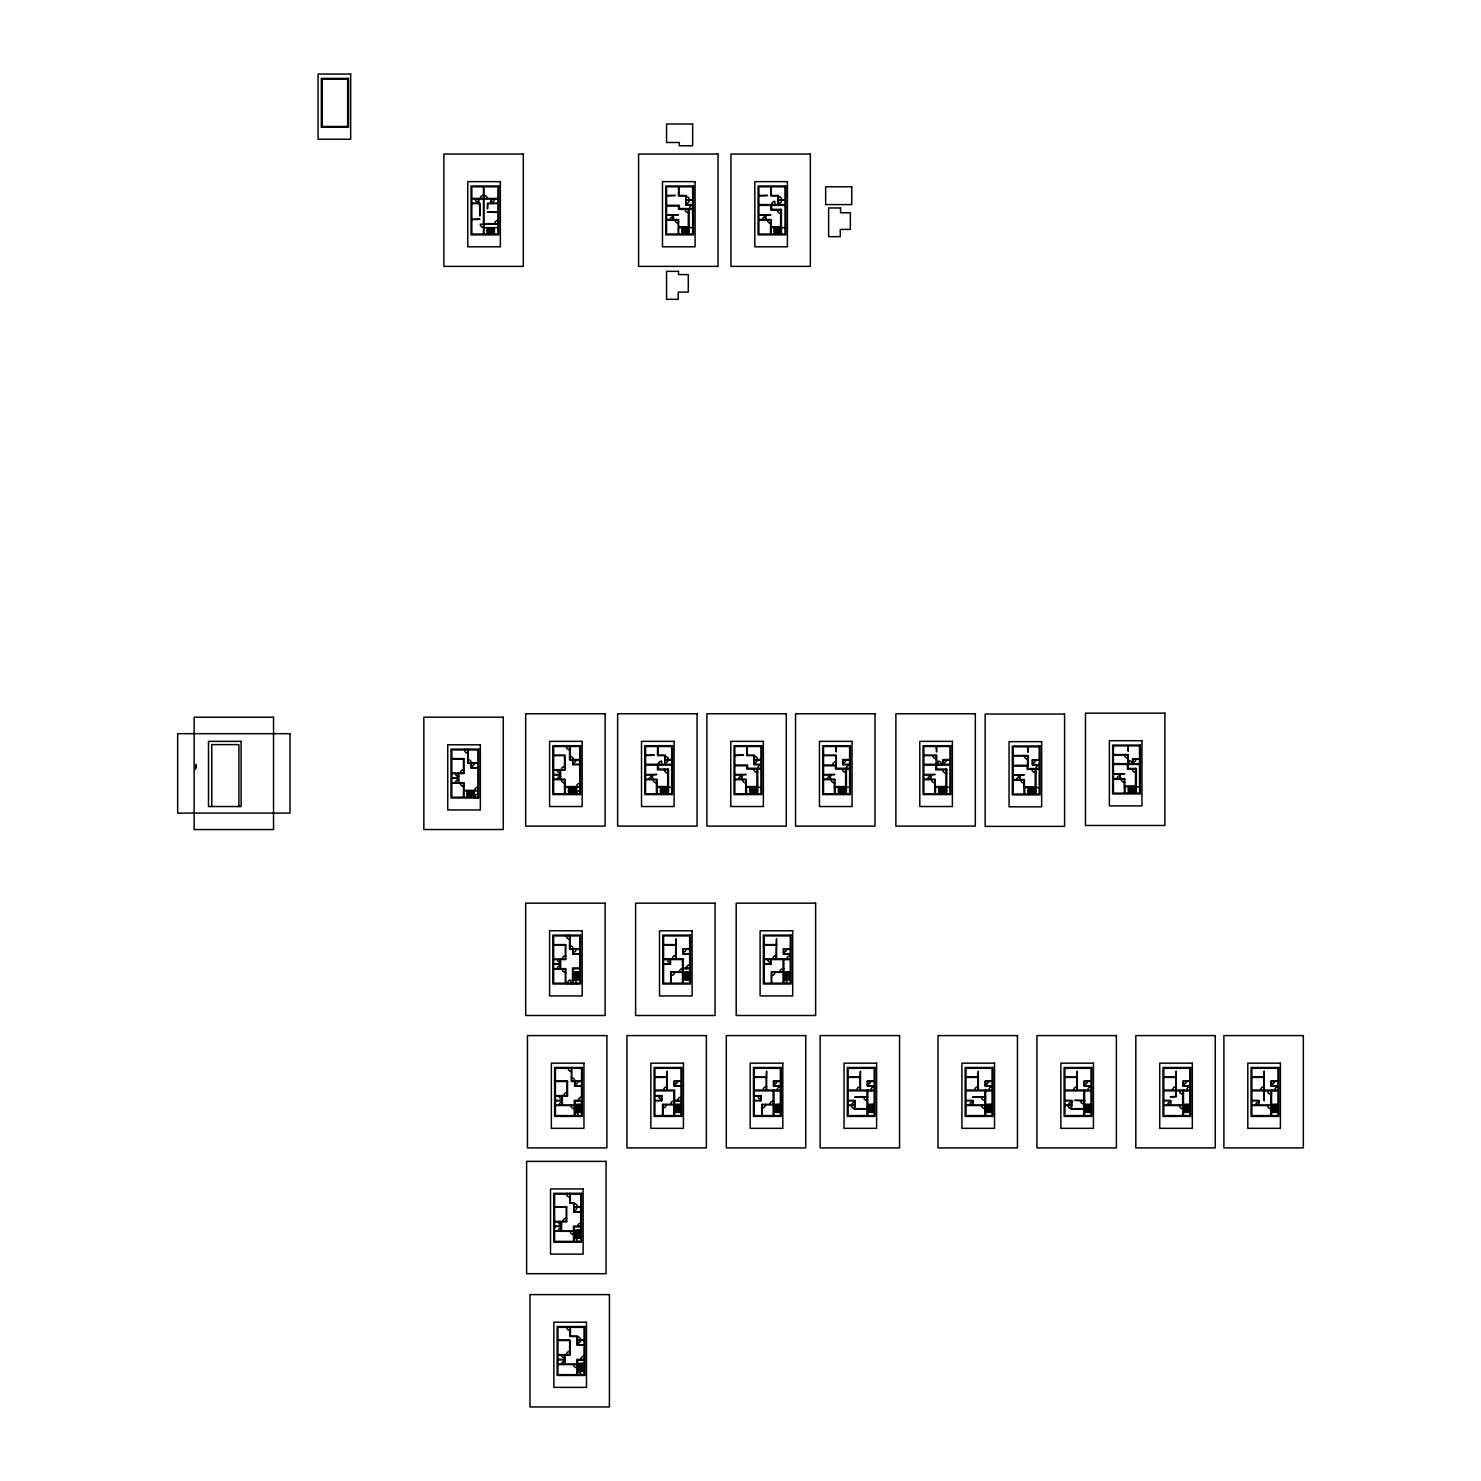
<?xml version="1.0" encoding="UTF-8"?>
<svg xmlns="http://www.w3.org/2000/svg" width="1481" height="1481" viewBox="0 0 1481 1481"><rect width="100%" height="100%" fill="white"/><g stroke="black" fill="none" stroke-linecap="round" stroke-linejoin="round"><path stroke-width="1.5" d="M578.405 975.535L578.145 976.59L577.886 975.535M580.182 1107.936L579.923 1108.991L579.645 1107.936M579.349 1233.71L579.09 1234.784L578.812 1233.71M582.699 1366.963L582.44 1368.037L582.163 1366.963M688.332 975.535L688.073 976.59L687.795 975.535M679.668 1107.936L679.409 1108.991L679.131 1107.936M788.929 975.535L788.651 976.59L788.392 975.535M779.025 1107.936L778.765 1108.991L778.488 1107.936M872.864 1107.936L872.587 1108.991L872.328 1107.936M990.733 1107.936L990.474 1108.991L990.197 1107.936M1089.664 1107.936L1089.405 1108.991L1089.146 1107.936M1188.54 1107.936L1188.28 1108.991L1188.021 1107.936M1276.622 1107.936L1276.363 1108.991L1276.104 1107.936M471.106 795.334L470.032 795.593L471.106 795.871M572.98 791.909L571.907 792.168L572.98 792.446M666.561 195.473L675.299 195.473L666.561 195.881M758.883 195.473L767.621 195.473L758.883 195.881M471.828 198.454L483.472 198.454M483.88 198.454L497.931 198.454M471.828 198.88L483.472 198.88M483.88 198.88L497.931 198.88M692.645 199.824L686.129 199.824L686.129 195.473L678.909 195.473L678.909 186.791M784.986 199.824L778.469 199.824L778.469 195.473L771.249 195.473L771.249 186.791M685.722 200.231L692.645 200.231M778.062 200.231L784.986 200.231M471.828 203.212L478.344 203.212L478.344 198.88M478.77 203.212L479.9 203.212L479.9 216.022L479.492 203.619L471.828 203.619M491.007 203.212L487.453 203.212L487.453 208.914L487.86 203.619L497.931 203.619M497.931 203.212L491.414 203.212L491.414 198.88M686.129 204.582L692.645 204.582M758.883 204.582L784.986 204.582M666.561 205.285L679.316 205.285L679.316 208.543L692.645 208.543M692.645 204.989L685.722 204.989L685.722 195.881L678.502 195.881L678.502 186.791M758.883 205.378L784.986 205.378M666.561 206.081L678.502 206.081L678.502 209.358L692.645 209.358M770.842 209.358L781.413 209.358L781.413 234.054M780.617 210.154L770.842 210.154L770.842 205.378M497.931 212.116L487.453 212.116L497.931 212.524M666.561 214.764L678.502 214.764L673.485 215.171M758.883 214.764L770.842 214.764L765.807 215.171M666.561 215.171L673.077 215.171M758.883 215.171L765.399 215.171M471.828 219.244L479.9 219.244L471.828 219.651M666.561 219.521L678.65 219.521L678.65 234.054M758.883 219.521L770.972 219.521L770.972 234.054M666.561 219.929L678.242 219.929L678.242 234.054M758.883 219.929L770.564 219.929L770.564 234.054M483.88 223.668L497.931 223.668M483.88 224.075L497.931 224.075M483.472 224.26L480.27 224.26A3.203 3.203 0 0 0 483.472 227.463M678.65 226.852L688.295 226.852M770.972 226.852L780.617 226.852M483.88 227.648L497.931 227.648M678.65 227.648L692.645 227.648M770.972 227.648L784.986 227.648M487.082 230.851L494.376 230.851M681.815 230.851L689.091 230.851M774.137 230.851L781.413 230.851M1113.434 754.551L1128.263 754.551L1128.263 763.659M1113.434 754.977L1128.263 754.977M553.653 755.18L564.927 755.18L564.927 770.139L553.653 770.139M645.586 755.18L654.343 755.18L645.586 755.606M734.835 755.18L743.573 755.18L734.835 755.606M823.529 755.18L836.284 755.18L836.284 768.269L849.613 768.269M923.848 755.18L936.603 755.18L936.603 764.289M553.653 755.606L564.52 755.606L564.52 769.731M823.529 755.606L836.284 755.606M923.848 755.606L936.603 755.606M1013.115 755.477L1027.944 755.477L1027.944 768.546L1039.218 768.546M1013.115 755.884L1027.944 755.884M569.556 756.328L569.963 756.328A3.203 3.203 0 0 1 573.184 759.531M664.765 756.328L665.173 756.328A3.203 3.203 0 0 1 668.375 759.531M754.014 756.328L754.421 756.328A3.203 3.203 0 0 1 757.624 759.531M1128.263 758.179L1127.856 758.179A3.203 3.203 0 0 1 1124.653 754.977M451.816 758.605L463.886 758.605L463.886 773.563L451.816 773.563M936.603 758.809L936.196 758.809A3.203 3.203 0 0 1 932.974 755.606M451.816 759.031L463.886 759.031M1027.944 759.087L1027.536 759.087A3.203 3.203 0 0 1 1024.334 755.884M1139.537 758.901L1132.613 758.901L1132.613 763.659M1132.613 759.309L1139.537 759.309M569.556 759.531L579.756 759.531M664.765 759.531L671.689 759.531M754.014 759.531L760.938 759.531M849.613 759.531L842.689 759.531L842.689 764.696L849.613 764.696M949.95 759.531L943.008 759.531L943.008 764.289M467.718 759.753L468.126 759.753A3.203 3.203 0 0 1 471.328 762.956M579.756 759.938L569.556 759.938L569.556 745.702M664.765 759.938L671.689 759.938M754.014 759.938L760.938 759.938M842.689 759.938L849.613 759.938M943.008 759.938L949.95 759.938M1039.218 759.827L1032.294 759.827L1032.294 764.992L1039.218 764.992M1032.294 760.234L1039.218 760.234M836.284 761.789L835.858 761.789A3.203 3.203 0 0 0 832.655 764.992M1132.613 762.16L1133.021 762.16A2.851 2.851 0 0 0 1135.871 759.309M572.814 762.789L573.221 762.789A2.851 2.851 0 0 0 576.072 759.938M664.765 762.789L665.173 762.789A2.851 2.851 0 0 0 668.024 759.938M754.014 762.789L754.421 762.789A2.851 2.851 0 0 0 757.272 759.938M842.689 762.789L843.096 762.789A2.851 2.851 0 0 0 845.947 759.938M943.008 762.789L943.434 762.789A2.851 2.851 0 0 0 946.285 759.938M467.718 762.956L477.9 762.956M1032.294 763.085L1032.701 763.085A2.851 2.851 0 0 0 1035.552 760.234M477.9 763.363L467.718 763.363L467.718 749.127M1113.434 763.659L1139.537 763.659M573.221 764.289L579.756 764.289M645.586 764.289L671.689 764.289M754.421 764.289L760.938 764.289M843.096 764.289L849.613 764.289M923.848 764.289L949.95 764.289M1032.701 764.585L1039.218 764.585M1113.434 764.455L1139.537 764.455M579.756 764.696L572.814 764.696L572.814 759.938M760.938 764.696L754.014 764.696L754.014 755.606L746.794 755.606L746.794 746.498M645.586 765.085L671.689 765.085M734.835 764.992L747.59 764.992L747.59 768.269L760.938 768.269M823.529 764.992L836.284 764.992M923.848 765.085L949.95 765.085M1013.115 765.288L1027.944 765.288M734.835 765.788L746.794 765.788L746.794 769.065L760.938 769.065M823.529 765.788L835.469 765.788L835.469 769.065L849.613 769.065M470.977 766.214L471.384 766.214A2.851 2.851 0 0 0 474.235 763.363M1013.115 766.084L1027.148 766.084L1027.148 769.361L1039.218 769.361M564.927 766.529L564.52 766.529A3.203 3.203 0 0 0 561.299 769.731M471.384 767.713L477.9 767.713M477.9 768.121L470.977 768.121L470.977 763.363M1127.467 768.435L1136.334 768.435L1136.334 793.15M657.545 769.065L668.486 769.065L668.486 793.779M935.788 769.065L946.729 769.065L946.729 793.779M1136.334 769.231L1127.467 769.231L1127.467 764.455M553.653 769.731L564.927 769.731M667.69 769.861L657.545 769.861L657.545 765.085M946.729 769.861L935.788 769.861L935.788 765.085M463.886 769.953L463.479 769.953A3.203 3.203 0 0 0 460.276 773.156M757.735 772.267L756.921 772.267A3.203 3.203 0 0 1 753.718 769.065M846.41 772.267L845.614 772.267A3.203 3.203 0 0 1 842.411 769.065M1036.015 772.564L1035.2 772.564A3.203 3.203 0 0 1 1031.998 769.361M1136.334 772.453L1135.52 772.453A3.203 3.203 0 0 1 1132.317 769.231M560.577 772.989L560.17 772.989A2.851 2.851 0 0 1 557.319 770.139M451.816 773.156L463.886 773.156M946.729 773.082L945.933 773.082A3.203 3.203 0 0 1 942.731 769.861M1113.434 773.86L1124.708 773.86L1120.377 774.267M553.653 774.489L560.17 774.489M645.586 774.489L656.861 774.489L652.529 774.896M734.835 774.489L746.109 774.489L741.759 774.896M823.529 774.489L834.803 774.489L830.452 774.896M923.848 774.489L935.122 774.489L930.771 774.896M1113.434 774.267L1119.951 774.267M1013.115 774.767L1024.389 774.767L1020.039 775.174M553.653 774.896L560.17 774.896M645.586 774.896L652.121 774.896M734.835 774.896L741.352 774.896M823.529 774.896L830.045 774.896M923.848 774.896L930.364 774.896M1013.115 775.174L1019.631 775.174M1120.377 775.748L1119.951 775.748A2.851 2.851 0 0 0 1117.1 778.599M560.577 776.377L560.17 776.377A2.851 2.851 0 0 0 557.319 779.247M652.529 776.377L652.121 776.377A2.851 2.851 0 0 0 649.27 779.247M741.759 776.377L741.352 776.377A2.851 2.851 0 0 0 738.501 779.247M830.452 776.377L830.045 776.377A2.851 2.851 0 0 0 827.194 779.247M930.771 776.377L930.364 776.377A2.851 2.851 0 0 0 927.513 779.247M458.74 776.414L458.332 776.414A2.851 2.851 0 0 1 455.482 773.563M1020.039 776.673L1019.631 776.673A2.851 2.851 0 0 0 1016.781 779.524M451.816 777.914L458.332 777.914M451.816 778.321L458.332 778.321M1113.434 778.599L1124.708 778.599L1124.708 785.93M1113.434 779.025L1124.708 779.025M553.653 779.247L564.927 779.247L564.927 786.559M645.586 779.247L656.861 779.247L656.861 786.559M734.835 779.247L746.109 779.247L746.109 786.559M823.529 779.247L834.803 779.247L834.803 786.559M923.848 779.247L935.122 779.247L935.122 786.559M553.653 779.654L564.927 779.654M645.586 779.654L656.861 779.654M734.835 779.654L746.109 779.654M823.529 779.654L834.803 779.654M923.848 779.654L935.122 779.654M1013.115 779.524L1024.389 779.524L1024.389 786.855M458.74 779.821L458.332 779.821A2.851 2.851 0 0 0 455.482 782.671M1013.115 779.932L1024.389 779.932M1124.708 782.227L1124.301 782.227A3.203 3.203 0 0 1 1121.098 779.025M451.816 782.671L463.886 782.671L463.886 797.204M564.927 782.857L564.52 782.857A3.203 3.203 0 0 1 561.299 779.654M656.861 782.857L656.453 782.857A3.203 3.203 0 0 1 653.251 779.654M746.109 782.857L745.702 782.857A3.203 3.203 0 0 1 742.499 779.654M834.803 782.857L834.377 782.857A3.203 3.203 0 0 1 831.174 779.654M935.122 782.857L934.715 782.857A3.203 3.203 0 0 1 931.493 779.654M451.816 783.079L463.886 783.079M1024.389 783.153L1023.982 783.153A3.203 3.203 0 0 1 1020.779 779.932M1124.301 785.93L1136.334 785.93M463.886 786.281L463.479 786.281A3.203 3.203 0 0 1 460.276 783.079M564.52 786.559L579.756 786.559M656.453 786.559L668.486 786.559M745.702 786.559L757.735 786.559M834.377 786.559L846.41 786.559M934.715 786.559L946.729 786.559M1023.982 786.855L1036.015 786.855M1139.537 786.726L1125.097 786.726L1125.097 793.15M579.756 787.355L565.316 787.355L565.316 793.779M671.689 787.355L657.249 787.355L657.249 793.779M760.938 787.355L746.498 787.355L746.498 793.779M849.613 787.355L835.191 787.355L835.191 793.779M949.95 787.355L935.511 787.355L935.511 793.779M1039.218 787.651L1024.778 787.651L1024.778 794.057M1128.318 789.947L1136.334 789.947M463.886 790.373L477.9 790.373M568.519 790.576L576.535 790.576M660.47 790.576L668.486 790.576M749.701 790.576L757.735 790.576M838.394 790.576L846.41 790.576M938.713 790.576L946.729 790.576M463.886 790.78L477.9 790.78M1027.981 790.854L1036.015 790.854M572.98 792.168L576.535 792.168M579.756 793.779L553.653 793.779L553.653 746.498L579.756 746.498L579.756 794.575M467.052 794.001L474.346 794.001M471.106 795.593L474.346 795.593M477.9 797.204L451.816 797.204L451.816 749.923L477.9 749.923L477.9 798M553.653 944.6L565.742 944.6L565.742 959.558L553.653 959.558M663.581 944.6L675.928 944.6M764.159 944.6L776.525 944.6M553.653 945.008L565.742 945.008M663.581 945.008L675.521 945.008M764.159 945.008L776.118 945.008M569.556 945.748L569.963 945.748A3.203 3.203 0 0 1 573.184 948.951M569.556 948.951L579.756 948.951M689.665 948.951L682.741 948.951L682.741 954.116L689.665 954.116M790.262 948.951L783.338 948.951L783.338 954.116L790.262 954.116M579.756 949.358L569.556 949.358L569.556 935.103M682.741 949.358L689.665 949.358M783.338 949.358L790.262 949.358M572.814 952.209L573.221 952.209A2.851 2.851 0 0 0 576.072 949.358M682.741 952.209L683.148 952.209A2.851 2.851 0 0 0 685.999 949.358M783.338 952.209L783.745 952.209A2.851 2.851 0 0 0 786.596 949.358M573.221 953.708L579.756 953.708M683.148 953.708L689.665 953.708M783.745 953.708L790.262 953.708M579.756 954.116L572.814 954.116L572.814 949.358M675.928 955.541L675.521 955.541A3.203 3.203 0 0 0 672.318 958.744M776.525 955.541L776.118 955.541A3.203 3.203 0 0 0 772.897 958.744M565.742 955.93L565.335 955.93A3.203 3.203 0 0 0 562.114 959.133M663.581 958.744L683.259 958.744L683.259 967.945M764.159 958.744L790.262 958.744M553.653 959.133L565.742 959.133M663.581 959.558L682.463 959.558L682.463 983.18M764.159 959.558L783.042 959.558L783.042 983.18M783.838 959.558L790.262 959.558M560.577 962.409L560.17 962.409A2.851 2.851 0 0 1 557.319 959.558M670.504 962.409L670.097 962.409A2.851 2.851 0 0 1 667.246 959.558M771.083 962.409L770.675 962.409A2.851 2.851 0 0 1 767.824 959.558M553.653 963.89L560.17 963.89M663.581 963.89L670.504 963.89M764.159 963.89L771.083 963.89M553.653 964.298L560.17 964.298M663.581 964.298L670.504 964.298L670.504 959.558M764.159 964.298L771.083 964.298L771.083 959.558M560.577 965.797L560.17 965.797A2.851 2.851 0 0 0 557.319 968.648M579.756 967.945L572.536 967.945L572.536 983.18M682.463 967.945L689.665 967.945M553.653 968.648L565.742 968.648L565.742 983.18M579.756 968.759L573.332 968.759L573.332 983.995M689.665 968.759L682.463 968.759A3.203 3.203 0 0 0 679.242 971.962M783.838 968.759L783.042 968.759A3.203 3.203 0 0 0 779.839 971.962M553.653 969.055L565.742 969.055M573.332 971.962L579.756 971.962M689.665 971.962L670.708 971.962L670.708 983.18M790.262 971.962L771.286 971.962L771.286 983.18M565.742 972.277L565.335 972.277A3.203 3.203 0 0 1 562.114 969.055M671.115 972.369L682.463 972.369M771.694 972.369L783.042 972.369M573.332 972.85L579.756 972.85M683.259 972.85L689.665 972.85M783.838 972.85L790.262 972.85M573.332 973.739L579.756 973.739M683.259 973.739L689.665 973.739M783.838 973.739L790.262 973.739M573.332 974.628L579.756 974.628M683.259 974.628L689.665 974.628M783.838 974.628L790.262 974.628M573.332 975.535L579.756 975.535M683.259 975.535L689.665 975.535M783.838 975.535L790.262 975.535M573.332 976.423L579.756 976.423M683.259 976.423L689.665 976.423M783.838 976.423L790.262 976.423M573.332 977.312L579.756 977.312M683.259 977.312L689.665 977.312M783.838 977.312L790.262 977.312M573.332 978.201L579.756 978.201M683.259 978.201L689.665 978.201M783.838 978.201L790.262 978.201M573.332 979.089L579.756 979.089M683.259 979.089L689.665 979.089M783.838 979.089L790.262 979.089M579.756 979.978L573.332 979.978A3.203 3.203 0 0 1 576.535 983.18L576.535 983.995M683.259 979.978L689.665 979.978M790.262 979.978L783.838 979.978A3.203 3.203 0 0 1 787.059 983.18M654.917 1077.002L667.265 1077.002M754.273 1077.002L766.621 1077.002M848.095 1077.002L860.461 1077.002M965.982 1077.002L978.33 1077.002M1064.913 1077.002L1077.279 1077.002M1163.788 1077.002L1176.136 1077.002M1251.871 1077.002L1264.219 1077.002M654.917 1077.409L667.265 1077.409M754.273 1077.409L766.621 1077.409M848.095 1077.409L860.461 1077.409M965.982 1077.409L978.33 1077.409M1064.913 1077.409L1077.279 1077.409M1163.788 1077.409L1176.136 1077.409M1251.871 1077.409L1264.219 1077.409M571.333 1077.853L571.74 1077.853A3.203 3.203 0 0 1 574.943 1081.056M555.431 1081.056L567.519 1081.056L567.519 1096.014L555.431 1096.014M571.333 1081.056L581.515 1081.056M681.001 1081.056L674.077 1081.056L674.077 1086.221L681.001 1086.221M780.357 1081.056L773.434 1081.056L773.434 1086.221L780.357 1086.221M874.197 1081.056L867.274 1081.056L867.274 1086.221L874.197 1086.221M992.066 1081.056L985.143 1081.056L985.143 1086.221L992.066 1086.221M1091.016 1081.056L1084.073 1081.056L1084.073 1086.221L1091.016 1086.221M1189.872 1081.056L1182.949 1081.056L1182.949 1086.221L1189.872 1086.221M1277.973 1081.056L1271.031 1081.056L1271.031 1086.221L1277.973 1086.221M555.431 1081.482L567.519 1081.482M581.515 1081.482L571.333 1081.482L571.333 1067.505M674.077 1081.482L681.001 1081.482M773.434 1081.482L780.357 1081.482M867.274 1081.482L874.197 1081.482M985.143 1081.482L992.066 1081.482M1084.073 1081.482L1091.016 1081.482M1182.949 1081.482L1189.872 1081.482M1271.031 1081.482L1277.973 1081.482M574.591 1084.333L574.998 1084.333A2.851 2.851 0 0 0 577.849 1081.482M674.077 1084.333L674.484 1084.333A2.851 2.851 0 0 0 677.335 1081.482M773.434 1084.333L773.841 1084.333A2.851 2.851 0 0 0 776.692 1081.482M867.274 1084.333L867.681 1084.333A2.851 2.851 0 0 0 870.532 1081.482M985.143 1084.333L985.55 1084.333A2.851 2.851 0 0 0 988.401 1081.482M1084.073 1084.333L1084.499 1084.333A2.851 2.851 0 0 0 1087.35 1081.482M1182.949 1084.333L1183.356 1084.333A2.851 2.851 0 0 0 1186.207 1081.482M1271.031 1084.333L1271.438 1084.333A2.851 2.851 0 0 0 1274.289 1081.482M574.998 1085.814L581.515 1085.814M674.484 1085.814L681.001 1085.814M773.841 1085.814L780.357 1085.814M867.681 1085.814L874.197 1085.814M985.55 1085.814L992.066 1085.814M1084.499 1085.814L1091.016 1085.814M1183.356 1085.814L1189.872 1085.814M1271.438 1085.814L1277.973 1085.814M581.515 1086.221L574.591 1086.221L574.591 1081.482M667.265 1086.85L666.857 1086.85A3.203 3.203 0 0 0 663.655 1090.053M766.621 1086.85L766.214 1086.85A3.203 3.203 0 0 0 763.011 1090.053M860.461 1086.85L860.054 1086.85A3.203 3.203 0 0 0 856.833 1090.053M978.33 1086.85L977.923 1086.85A3.203 3.203 0 0 0 974.72 1090.053M1077.279 1086.85L1076.854 1086.85A3.203 3.203 0 0 0 1073.651 1090.053M1176.136 1086.85L1175.729 1086.85A3.203 3.203 0 0 0 1172.526 1090.053M1264.219 1086.85L1263.811 1086.85A3.203 3.203 0 0 0 1260.609 1090.053M654.917 1090.053L674.596 1090.053L674.596 1100.364M754.273 1090.053L780.357 1090.053M848.095 1090.053L874.197 1090.053M965.982 1090.053L992.066 1090.053M1064.913 1090.053L1091.016 1090.053M1163.788 1090.053L1189.872 1090.053M1251.871 1090.053L1277.973 1090.053M654.917 1090.849L674.596 1090.849M754.273 1090.849L780.357 1090.849M848.095 1090.849L874.197 1090.849M965.982 1090.849L992.066 1090.849M1064.913 1090.849L1091.016 1090.849M1163.788 1090.849L1189.872 1090.849M1251.871 1090.849L1277.973 1090.849M567.519 1092.404L567.093 1092.404A3.203 3.203 0 0 0 563.891 1095.607M1183.467 1094.052L1182.671 1094.052A3.203 3.203 0 0 1 1179.45 1090.849M1271.55 1094.052L1270.754 1094.052A3.203 3.203 0 0 1 1267.532 1090.849M555.431 1095.607L567.519 1095.607M654.917 1095.607L661.84 1095.607L661.84 1100.772L654.917 1100.772M754.273 1095.607L761.197 1095.607L761.197 1100.772L754.273 1100.772M654.917 1096.014L661.84 1096.014M754.273 1096.014L761.197 1096.014M866.977 1096.792L854.611 1097.199L867.773 1097.199M984.846 1096.792L972.499 1097.199L985.661 1097.199M562.354 1098.865L561.947 1098.865A2.851 2.851 0 0 1 559.096 1096.014M661.84 1098.865L661.433 1098.865A2.851 2.851 0 0 1 658.582 1096.014M761.197 1098.865L760.79 1098.865A2.851 2.851 0 0 1 757.939 1096.014M555.431 1100.364L561.947 1100.364M581.515 1100.364L574.295 1100.364L574.295 1115.6M654.917 1100.364L661.433 1100.364M673.799 1100.364L681.001 1100.364M754.273 1100.364L760.79 1100.364M848.095 1100.364L855.018 1100.364L854.611 1108.732A3.203 3.203 0 0 1 851.408 1105.529M866.977 1100.364L866.977 1100.42A3.203 3.203 0 0 1 863.775 1097.199M965.982 1100.364L972.906 1100.364L972.906 1105.122M984.846 1100.364L984.846 1100.42A3.203 3.203 0 0 1 981.644 1097.199M1064.913 1100.364L1071.837 1100.364L1071.429 1108.732A3.203 3.203 0 0 1 1068.227 1105.529M1084.592 1100.364L1074.688 1100.364L1084.592 1100.772M1163.788 1100.364L1170.712 1100.364L1170.712 1105.122M1251.871 1100.364L1258.794 1100.364L1258.794 1105.122M555.431 1100.772L561.947 1100.772M848.095 1100.772L855.018 1100.772M965.982 1100.772L972.906 1100.772M1064.913 1100.772L1071.837 1100.772M1163.788 1100.772L1170.712 1100.772M1251.871 1100.772L1258.794 1100.772M581.515 1101.161L575.109 1101.161L575.109 1116.396M681.001 1101.161L673.799 1101.161A3.203 3.203 0 0 0 670.578 1104.363M773.952 1101.161L773.156 1101.161A3.203 3.203 0 0 0 769.935 1104.363M562.354 1102.253L561.947 1102.253A2.851 2.851 0 0 0 559.096 1105.122M855.018 1102.253L854.611 1102.253A2.851 2.851 0 0 0 851.76 1105.122M972.906 1102.253L972.499 1102.253A2.851 2.851 0 0 0 969.648 1105.122M1071.837 1102.253L1071.429 1102.253A2.851 2.851 0 0 0 1068.579 1105.122M1170.712 1102.253L1170.305 1102.253A2.851 2.851 0 0 0 1167.454 1105.122M1258.794 1102.253L1258.387 1102.253A2.851 2.851 0 0 0 1255.536 1105.122M1084.592 1103.974L1083.796 1103.974A3.203 3.203 0 0 1 1080.575 1100.772M575.109 1104.363L581.515 1104.363M681.001 1104.363L662.507 1104.363L662.507 1115.6M780.357 1104.363L761.882 1104.363L761.882 1115.6M867.773 1104.363L874.197 1104.363M985.661 1104.363L992.066 1104.363M1084.592 1104.363L1091.016 1104.363M1183.467 1104.363L1189.872 1104.363M1271.55 1104.363L1277.973 1104.363M662.933 1104.77L673.799 1104.77M762.289 1104.77L773.156 1104.77M555.431 1105.122L574.295 1105.122M575.109 1105.252L581.515 1105.252M674.596 1105.252L681.001 1105.252M773.952 1105.252L780.357 1105.252M848.095 1105.122L855.018 1105.122M867.773 1105.252L874.197 1105.252M965.982 1105.122L984.846 1105.122M985.661 1105.252L992.066 1105.252M1064.913 1105.122L1071.837 1105.122M1084.592 1105.252L1091.016 1105.252M1163.788 1105.122L1182.671 1105.122M1183.467 1105.252L1189.872 1105.252M1251.871 1105.122L1270.754 1105.122M1271.55 1105.252L1277.973 1105.252M555.431 1105.529L574.295 1105.529M848.095 1105.529L855.018 1105.529M965.982 1105.529L984.846 1105.529M1064.913 1105.529L1071.837 1105.529M1163.788 1105.529L1182.671 1105.529M1251.871 1105.529L1270.754 1105.529M575.109 1106.14L581.515 1106.14M674.596 1106.14L681.001 1106.14M773.952 1106.14L780.357 1106.14M867.773 1106.14L874.197 1106.14M985.661 1106.14L992.066 1106.14M1084.592 1106.14L1091.016 1106.14M1183.467 1106.14L1189.872 1106.14M1271.55 1106.14L1277.973 1106.14M575.109 1107.048L581.515 1107.048M674.596 1107.048L681.001 1107.048M773.952 1107.048L780.357 1107.048M867.773 1107.048L874.197 1107.048M985.661 1107.048L992.066 1107.048M1084.592 1107.048L1091.016 1107.048M1183.467 1107.048L1189.872 1107.048M1271.55 1107.048L1277.973 1107.048M575.109 1107.936L581.515 1107.936M674.596 1107.936L681.001 1107.936M773.952 1107.936L780.357 1107.936M867.773 1107.936L874.197 1107.936M985.661 1107.936L992.066 1107.936M1084.592 1107.936L1091.016 1107.936M1183.467 1107.936L1189.872 1107.936M1271.55 1107.936L1277.973 1107.936M855.018 1108.677L866.977 1108.677M1071.837 1108.677L1083.796 1108.677M575.109 1108.825L581.515 1108.825M674.596 1108.825L681.001 1108.825M773.952 1108.825L780.357 1108.825M867.773 1108.825L874.197 1108.825M985.661 1108.825L992.066 1108.825M1084.592 1108.825L1091.016 1108.825M1183.467 1108.825L1189.872 1108.825M1271.55 1108.825L1277.973 1108.825M866.977 1109.084L854.611 1109.084L854.611 1100.772M1083.796 1109.084L1071.429 1109.084L1071.429 1100.772M575.109 1109.713L581.515 1109.713M674.596 1109.713L681.001 1109.713M773.952 1109.713L780.357 1109.713M867.773 1109.713L874.197 1109.713M985.661 1109.713L992.066 1109.713M1084.592 1109.713L1091.016 1109.713M1183.467 1109.713L1189.872 1109.713M1271.55 1109.713L1277.973 1109.713M575.109 1110.602L581.515 1110.602M674.596 1110.602L681.001 1110.602M773.952 1110.602L780.357 1110.602M867.773 1110.602L874.197 1110.602M985.661 1110.602L992.066 1110.602M1084.592 1110.602L1091.016 1110.602M1183.467 1110.602L1189.872 1110.602M1271.55 1110.602L1277.973 1110.602M575.109 1111.49L581.515 1111.49M674.596 1111.49L681.001 1111.49M773.952 1111.49L780.357 1111.49M867.773 1111.49L874.197 1111.49M985.661 1111.49L992.066 1111.49M1084.592 1111.49L1091.016 1111.49M1183.467 1111.49L1189.872 1111.49M1271.55 1111.49L1277.973 1111.49M581.515 1112.379L575.109 1112.379A3.203 3.203 0 0 1 578.312 1115.6L578.312 1116.396M674.596 1112.379L681.001 1112.379M773.952 1112.379L780.357 1112.379M867.773 1112.379L874.197 1112.379M985.661 1112.379L992.066 1112.379M1084.592 1112.379L1091.016 1112.379M1183.467 1112.379L1189.872 1112.379M1271.55 1112.379L1277.973 1112.379M573.758 1203.627L574.165 1203.627A3.203 3.203 0 0 1 577.386 1206.848M554.597 1206.848L566.686 1206.848L566.686 1221.788L554.597 1221.788M573.758 1206.848L580.682 1206.848M554.597 1207.256L566.686 1207.256M573.758 1207.256L580.682 1207.256M573.758 1210.107L574.165 1210.107A2.851 2.851 0 0 0 577.016 1207.256M574.165 1211.606L580.682 1211.606M580.682 1212.013L573.758 1212.013L573.758 1203.275L569.889 1203.275L569.889 1193.297M566.686 1218.178L566.279 1218.178A3.203 3.203 0 0 0 563.058 1221.381M554.597 1221.381L566.686 1221.381M561.521 1224.639L561.114 1224.639A2.851 2.851 0 0 1 558.263 1221.788M554.597 1226.138L561.114 1226.138M580.682 1226.138L573.48 1226.138L573.48 1241.374M554.597 1226.546L561.114 1226.546M580.682 1226.934L574.276 1226.934L574.276 1242.17M561.521 1228.045L561.114 1228.045A2.851 2.851 0 0 0 558.263 1230.896M574.276 1230.137L580.682 1230.137M554.597 1230.896L573.48 1230.896M574.276 1231.044L580.682 1231.044M554.597 1231.303L573.48 1231.303M574.276 1231.933L580.682 1231.933M574.276 1232.821L580.682 1232.821M574.276 1233.71L580.682 1233.71M574.276 1234.599L580.682 1234.599M574.276 1235.487L580.682 1235.487M574.276 1236.376L580.682 1236.376M574.276 1237.264L580.682 1237.264M580.682 1238.172L574.276 1238.172A3.203 3.203 0 0 1 577.479 1241.374L577.479 1242.17M577.109 1336.899L577.516 1336.899A3.203 3.203 0 0 1 580.737 1340.101M557.948 1340.101L570.037 1340.101L570.037 1355.041L557.948 1355.041M577.109 1340.101L584.032 1340.101M557.948 1340.509L570.037 1340.509M577.109 1340.509L584.032 1340.509M577.109 1343.36L577.516 1343.36A2.851 2.851 0 0 0 580.367 1340.509M577.516 1344.859L584.032 1344.859M584.032 1345.266L577.109 1345.266L577.109 1336.528L570.037 1336.528L570.037 1326.55M570.037 1351.431L569.611 1351.431A3.203 3.203 0 0 0 566.408 1354.634M557.948 1354.634L570.037 1354.634M564.872 1357.892L564.465 1357.892A2.851 2.851 0 0 1 561.614 1355.041M557.948 1359.391L564.465 1359.391M584.032 1359.391L576.812 1359.391L576.812 1374.627M557.948 1359.799L564.465 1359.799M584.032 1360.206L577.627 1360.206L577.627 1375.423M564.872 1361.298L564.465 1361.298A2.851 2.851 0 0 0 561.614 1364.149M577.627 1363.409L584.032 1363.409M557.948 1364.149L576.812 1364.149M577.627 1364.297L584.032 1364.297M557.948 1364.556L576.812 1364.556M577.627 1365.186L584.032 1365.186M577.627 1366.074L584.032 1366.074M577.627 1366.963L584.032 1366.963M577.627 1367.852L584.032 1367.852M577.627 1368.759L584.032 1368.759M577.627 1369.647L584.032 1369.647M577.627 1370.536L584.032 1370.536M584.032 1371.425L577.627 1371.425A3.203 3.203 0 0 1 580.83 1374.627L580.83 1375.423M1276.363 1104.363L1276.363 1107.936M1274.752 1090.849L1274.752 1090.053A3.203 3.203 0 0 1 1277.973 1086.85M1274.752 1104.363L1274.752 1112.379M1271.438 1081.482L1271.438 1086.221M1271.55 1090.053L1271.55 1115.6M1270.754 1090.849L1270.754 1115.6M1267.532 1105.122L1267.532 1105.529A3.203 3.203 0 0 0 1270.754 1108.732M1264.219 1090.053L1264.219 1071.17L1263.811 1077.002M1264.219 1090.849L1264.219 1100.772L1263.811 1090.849M1263.811 1077.409L1263.811 1090.053M1258.387 1100.772L1258.387 1105.122M1188.28 1104.363L1188.28 1107.936M1186.67 1090.849L1186.67 1090.053A3.203 3.203 0 0 1 1189.872 1086.85M1186.67 1104.363L1186.67 1112.379M1183.467 1090.053L1183.467 1115.6M1183.356 1081.482L1183.356 1086.221M1182.671 1090.849L1182.671 1115.6M1179.45 1105.122L1179.45 1105.529A3.203 3.203 0 0 0 1182.671 1108.732M1176.136 1090.053L1176.136 1071.17L1175.729 1077.002M1176.136 1090.849L1176.136 1096.792L1170.305 1096.792L1175.729 1096.384L1175.729 1090.849M1175.729 1077.409L1175.729 1090.053M1170.305 1100.772L1170.305 1105.122M1135.52 768.435L1135.52 785.93M1135.446 786.726L1135.446 793.15M1134.539 786.726L1134.539 793.15M1133.65 786.726L1133.65 793.15M1133.021 759.309L1133.021 763.659M1132.761 786.726L1132.761 793.15M1132.039 764.455L1132.039 763.659A3.203 3.203 0 0 0 1128.837 760.456L1128.837 764.455M1131.873 786.726L1131.873 793.15M1130.984 786.726L1130.984 793.15M1130.096 786.726L1130.096 793.15M1129.207 786.726L1129.207 793.15M1128.263 745.869L1128.263 751.348L1127.856 745.869M1128.263 764.455L1128.263 768.435M1128.318 786.726L1128.318 793.15M1127.856 754.977L1127.856 763.659M1124.301 779.025L1124.301 793.15M1120.377 773.86L1120.377 778.599M1119.951 773.86L1119.951 778.599M1089.405 1104.363L1089.405 1107.936M1087.794 1090.849L1087.794 1090.053A3.203 3.203 0 0 1 1091.016 1086.85M1087.794 1104.363L1087.794 1112.379M1084.499 1081.482L1084.499 1086.221M1084.592 1090.053L1084.592 1115.6M1083.796 1090.849L1083.796 1115.6M1077.279 1090.053L1077.279 1071.17L1076.854 1077.002M1076.854 1077.409L1076.854 1090.053M1036.015 794.057L1036.015 768.546A3.203 3.203 0 0 1 1039.218 765.344M1035.2 769.361L1035.2 786.855M1035.108 787.651L1035.108 794.057M1034.219 787.651L1034.219 794.057M1033.331 787.651L1033.331 794.057M1032.701 760.234L1032.701 764.992M1032.442 787.651L1032.442 794.057M1031.554 787.651L1031.554 794.057M1030.665 787.651L1030.665 794.057M1029.776 787.651L1029.776 794.057M1028.888 787.651L1028.888 794.057M1027.981 787.651L1027.981 794.057M1027.944 746.794L1027.944 752.274L1027.536 746.794M1027.536 755.884L1027.536 765.288M1023.982 779.932L1023.982 794.057M1020.039 774.767L1020.039 779.524M1019.631 774.767L1019.631 779.524M990.474 1104.363L990.474 1107.936M988.864 1090.849L988.864 1090.053A3.203 3.203 0 0 1 992.066 1086.85M988.864 1104.363L988.864 1112.379M985.55 1081.482L985.55 1086.221M985.661 1090.053L985.661 1115.6M984.846 1090.849L984.846 1115.6M981.644 1105.122L981.644 1105.529A3.203 3.203 0 0 0 984.846 1108.732M978.33 1090.053L978.33 1071.17L977.923 1077.002M977.923 1077.409L977.923 1090.053M972.499 1100.772L972.499 1105.122M945.933 769.065L945.933 786.559M945.841 787.355L945.841 793.779M944.952 787.355L944.952 793.779M944.063 787.355L944.063 793.779M943.434 759.938L943.434 764.289M943.175 787.355L943.175 793.779M942.286 787.355L942.286 793.779M941.416 765.085L941.416 764.289A3.203 3.203 0 0 0 938.195 761.086L938.195 765.085M941.398 787.355L941.398 793.779M940.491 787.355L940.491 793.779M939.602 787.355L939.602 793.779M938.713 787.355L938.713 793.779M936.603 746.498L936.603 751.978L936.196 746.498M936.603 765.085L936.603 769.065M936.196 755.606L936.196 764.289M934.715 779.654L934.715 793.779M930.771 774.489L930.771 779.247M930.364 774.489L930.364 779.247M872.587 1104.363L872.587 1107.936M870.995 1090.849L870.995 1090.053A3.203 3.203 0 0 1 874.197 1086.85M870.995 1104.363L870.995 1112.379M867.681 1081.482L867.681 1086.221M867.773 1090.053L867.773 1115.6M866.977 1090.849L866.977 1115.6M860.461 1090.053L860.461 1071.17L860.054 1077.002M860.054 1077.409L860.054 1090.053M846.41 793.779L846.41 768.269A3.203 3.203 0 0 1 849.613 765.048M845.614 769.065L845.614 786.559M845.521 787.355L845.521 793.779M844.633 787.355L844.633 793.779M843.744 787.355L843.744 793.779M843.096 759.938L843.096 764.696M842.856 787.355L842.856 793.779M841.967 787.355L841.967 793.779M841.06 787.355L841.06 793.779M840.171 787.355L840.171 793.779M839.283 787.355L839.283 793.779M838.394 787.355L838.394 793.779M836.284 746.498L836.284 751.978L835.858 746.498M835.858 755.606L835.858 764.992M834.377 779.654L834.377 793.779M830.452 774.489L830.452 779.247M830.045 774.489L830.045 779.247M788.651 971.962L788.651 975.535M787.059 959.558L787.059 958.744A3.203 3.203 0 0 1 790.262 955.541M787.059 971.962L787.059 979.978M783.745 949.358L783.745 954.116M783.838 958.744L783.838 983.18M780.617 209.358L780.617 234.054M779.802 227.648L779.802 234.054M778.987 227.648L778.987 234.054M778.765 1104.363L778.765 1107.936M778.469 200.231L778.469 204.582M778.062 204.582L778.062 195.881L770.842 195.881L770.842 186.791M778.191 227.648L778.191 234.054M777.377 227.648L777.377 234.054M777.155 1090.849L777.155 1090.053A3.203 3.203 0 0 1 780.357 1086.85M777.155 1104.363L777.155 1112.379M776.562 227.648L776.562 234.054M776.525 958.744L776.525 938.769L776.118 958.744M775.766 227.648L775.766 234.054M774.952 227.648L774.952 234.054M774.841 204.582L774.841 201.36A3.203 3.203 0 0 0 771.638 204.582M774.915 971.962L774.915 972.369A3.203 3.203 0 0 1 771.694 975.572M774.137 227.648L774.137 234.054M773.841 1081.482L773.841 1086.221M773.952 1090.053L773.952 1115.6M773.156 1090.849L773.156 1115.6M771.638 205.378L771.638 209.358M771.694 971.962L771.694 983.18M770.675 959.558L770.675 963.89M766.621 1090.053L766.621 1071.17L766.214 1077.002M766.214 1077.409L766.214 1090.053M765.807 214.764L765.807 219.521M765.399 214.764L765.399 219.521M765.492 1104.363L765.492 1104.77A3.203 3.203 0 0 1 762.289 1107.992M762.289 1104.363L762.289 1115.6M760.79 1095.607L760.79 1100.772M757.735 793.779L757.735 768.269A3.203 3.203 0 0 1 760.938 765.048M756.921 769.065L756.921 786.559M756.847 787.355L756.847 793.779M755.939 787.355L755.939 793.779M755.051 787.355L755.051 793.779M754.421 759.531L754.421 755.18L747.202 755.18L747.202 746.498M754.421 759.938L754.421 764.696M754.162 787.355L754.162 793.779M753.274 787.355L753.274 793.779M752.385 787.355L752.385 793.779M751.496 787.355L751.496 793.779M750.608 787.355L750.608 793.779M749.701 787.355L749.701 793.779M745.702 779.654L745.702 793.779M741.759 774.489L741.759 779.247M741.352 774.489L741.352 779.247M689.091 209.358L689.091 234.054M688.295 209.358L688.276 234.054M687.48 227.648L687.48 234.054M686.666 227.648L686.666 234.054M686.462 968.759L686.462 967.945A3.203 3.203 0 0 1 689.665 964.742M686.462 971.962L686.462 979.978M686.129 200.231L686.129 204.989M685.851 227.648L685.851 234.054M685.037 227.648L685.037 234.054M684.241 227.648L684.241 234.054M683.426 227.648L683.426 234.054M683.148 949.358L683.148 954.116M683.259 968.759L683.259 983.18M682.611 227.648L682.611 234.054M681.815 227.648L681.815 234.054M679.409 1104.363L679.409 1107.936M677.798 1101.161L677.798 1100.364A3.203 3.203 0 0 1 681.001 1097.143M677.798 1104.363L677.798 1112.379M675.928 958.744L675.928 938.769L675.521 958.744M674.484 1081.482L674.484 1086.221M674.596 1101.161L674.596 1115.6M674.318 971.962L674.318 972.369A3.203 3.203 0 0 1 671.115 975.572M673.799 1090.849L673.799 1115.6M673.485 214.764L673.485 219.521M673.077 214.764L673.077 219.521M671.115 971.962L671.115 983.18M670.097 959.558L670.097 963.89M667.69 769.065L667.69 786.559M667.598 787.355L667.598 793.779M667.265 1090.053L667.265 1071.17L666.857 1077.002M666.709 787.355L666.709 793.779M666.857 1077.409L666.857 1090.053M666.135 1104.363L666.135 1104.77A3.203 3.203 0 0 1 662.933 1107.992M665.802 787.355L665.802 793.779M665.173 759.531L665.173 755.18L657.953 755.18L657.953 746.498M665.173 759.938L665.173 764.289M664.913 787.355L664.913 793.779M664.765 764.289L664.765 755.606L657.545 755.606L657.545 746.498M664.469 769.065L664.469 769.861A3.203 3.203 0 0 0 667.69 773.082M664.025 787.355L664.025 793.779M663.136 787.355L663.136 793.779M662.933 1104.363L662.933 1115.6M662.248 787.355L662.248 793.779M661.563 765.085L661.563 761.086A3.203 3.203 0 0 0 658.342 764.289L658.342 769.065M661.433 1095.607L661.433 1100.772M661.359 787.355L661.359 793.779M660.47 787.355L660.47 793.779M656.453 779.654L656.453 793.779M652.529 774.489L652.529 779.247M652.121 774.489L652.121 779.247M582.44 1363.409L582.44 1366.963M580.83 1360.206L580.83 1359.391A3.203 3.203 0 0 1 584.032 1356.189M580.83 1363.409L580.83 1371.425M579.923 1104.363L579.923 1107.936M579.09 1230.137L579.09 1233.71M578.145 971.962L578.145 975.535M578.312 1101.161L578.312 1100.364A3.203 3.203 0 0 1 581.515 1097.143M578.312 1104.363L578.312 1112.379M577.479 1230.137L577.479 1238.172M577.516 1340.101L577.516 1336.121L570.444 1336.121L570.444 1327.346M577.516 1340.509L577.516 1345.266M576.535 794.575L576.535 786.559A3.203 3.203 0 0 1 579.756 783.356M576.535 971.962L576.535 979.978M575.646 787.355L575.646 793.779M574.758 787.355L574.758 793.779M574.998 1081.482L574.998 1086.221M574.165 1206.848L574.165 1202.868L570.296 1202.868L570.296 1194.093M574.165 1207.256L574.165 1212.013M573.869 787.355L573.869 793.779M573.61 1364.149L573.61 1364.556A3.203 3.203 0 0 0 576.812 1367.759M573.221 759.938L573.221 764.696M573.221 949.358L573.221 954.116M572.98 787.355L572.98 793.779M572.092 787.355L572.092 793.779M571.74 1068.319L571.74 1081.056M571.203 787.355L571.203 793.779M571.092 1105.122L571.092 1105.529A3.203 3.203 0 0 0 574.295 1108.732M570.74 983.995L570.74 979.978A3.203 3.203 0 0 0 567.538 983.18L567.538 983.995M570.296 787.355L570.296 793.779M570.259 1230.896L570.259 1231.303A3.203 3.203 0 0 0 573.48 1234.506M569.963 746.498L569.963 759.531M569.963 935.918L569.963 948.951M569.611 1340.509L569.611 1354.634M569.407 787.355L569.407 793.779M568.519 787.355L568.519 793.779M568.13 1067.505L568.13 1068.319A3.203 3.203 0 0 0 571.333 1071.522M567.093 1081.482L567.093 1095.607M566.686 1193.297L566.686 1194.093A3.203 3.203 0 0 0 569.889 1197.296M566.816 1326.55L566.816 1327.346A3.203 3.203 0 0 0 570.037 1330.567M566.353 745.702L566.353 746.498A3.203 3.203 0 0 0 569.556 749.701M566.353 935.103L566.353 935.918A3.203 3.203 0 0 0 569.556 939.121M566.279 1207.256L566.279 1221.381M565.335 945.008L565.335 959.133M565.335 969.055L565.335 983.18M564.872 1355.041L564.872 1364.149M564.52 779.654L564.52 793.779M564.465 1355.041L564.465 1364.149M562.354 1096.014L562.354 1105.122M561.947 1096.014L561.947 1105.122M561.521 1221.788L561.521 1230.896M561.114 1221.788L561.114 1230.896M560.577 770.139L560.577 779.247M560.577 959.558L560.577 968.648M560.17 770.139L560.17 779.247M560.17 959.558L560.17 968.648M494.376 227.648L494.376 234.054M493.562 227.648L493.562 234.054M492.747 227.648L492.747 234.054M491.933 227.648L491.933 234.054M491.137 227.648L491.137 234.054M491.007 198.88L491.007 203.619M490.322 227.648L490.322 234.054M489.508 227.648L489.508 234.054M488.711 227.648L488.711 234.054M487.897 227.648L487.897 234.054M487.082 227.648L487.082 234.054M483.88 186.791L483.88 234.054M483.472 186.791L483.472 234.054M478.77 198.88L478.77 203.619M474.698 790.78L474.698 790.373A3.203 3.203 0 0 1 477.9 787.17M474.698 798L474.698 797.204A3.203 3.203 0 0 1 477.9 794.001M474.346 790.78L474.346 797.204M473.531 790.78L473.531 797.204M472.717 790.78L472.717 797.204M471.921 790.78L471.921 797.204M471.384 763.363L471.384 768.121M471.106 790.78L471.106 797.204M470.292 790.78L470.292 797.204M469.496 790.78L469.496 797.204M468.681 790.78L468.681 797.204M468.126 749.923L468.126 762.956M467.866 790.78L467.866 797.204M467.052 790.78L467.052 797.204M464.516 749.127L464.516 749.923A3.203 3.203 0 0 0 467.718 753.126M463.479 759.031L463.479 773.156M463.479 783.079L463.479 797.204M458.74 773.563L458.74 782.671M458.332 773.563L458.332 782.671M238.922 806.534L238.922 744.61L211.764 744.61L211.764 806.534M576.535 793.779A3.203 3.203 0 0 1 579.756 790.576M577.831 1226.138A2.851 2.851 0 0 1 580.682 1223.287M494.728 223.668A3.203 3.203 0 0 1 497.931 220.465M480.27 198.454A3.203 3.203 0 0 1 483.472 195.251M478.344 202.082A3.203 3.203 0 0 1 475.142 198.88M494.617 198.88A3.203 3.203 0 0 1 491.414 202.082M483.88 195.251A3.203 3.203 0 0 1 487.082 198.454M670.227 219.521A2.851 2.851 0 0 1 673.077 216.67M678.242 223.15A3.203 3.203 0 0 1 675.021 219.929M686.129 196.603A3.203 3.203 0 0 1 689.35 199.824M689.35 200.231A3.203 3.203 0 0 1 686.129 203.434M689.443 208.543A3.203 3.203 0 0 1 692.645 205.341M688.295 212.561A3.203 3.203 0 0 1 685.074 209.358M770.564 223.15A3.203 3.203 0 0 1 767.362 219.929M781.672 200.231A3.203 3.203 0 0 1 778.469 203.434M778.469 196.603A3.203 3.203 0 0 1 781.672 199.824M762.548 219.521A2.851 2.851 0 0 1 765.399 216.67M780.617 213.357A3.203 3.203 0 0 1 777.414 210.154M350.664 74.05L318.082 74.05L318.082 139.233L350.664 139.233L350.664 74.05M348.498 78.4L321.34 78.4L321.34 127.273L348.498 127.273L348.498 78.4M347.665 79.215L322.155 79.215L322.155 126.459L347.665 126.459L347.665 79.215M692.645 123.997L666.561 123.997L666.561 142.491L679.316 142.491L679.316 145.767L692.645 145.767L692.645 123.997M523.293 154.043L443.874 154.043L443.874 266.376L523.293 266.376L523.293 154.043M718.026 154.043L638.589 154.043L638.589 266.376L718.026 266.376L718.026 154.043M810.348 154.043L730.929 154.043L730.929 266.376L810.348 266.376L810.348 154.043M500.356 181.645L467.774 181.645L467.774 246.809L500.356 246.809L500.356 181.645M695.089 181.645L662.488 181.645L662.488 246.809L695.089 246.809L695.089 181.645M787.411 181.645L754.829 181.645L754.829 246.809L787.411 246.809L787.411 181.645M498.727 185.977L471.032 185.977L471.032 234.868L498.727 234.868L498.727 185.977M693.46 185.977L665.747 185.977L665.747 234.868L693.46 234.868L693.46 185.977M785.782 185.977L758.087 185.977L758.087 234.868L785.782 234.868L785.782 185.977M497.931 186.791L471.828 186.791L471.828 234.054L497.931 234.054L497.931 186.791M692.645 186.791L666.561 186.791L666.561 234.054L692.645 234.054L692.645 186.791M784.986 186.791L758.883 186.791L758.883 234.054L784.986 234.054L784.986 186.791M851.76 186.791L825.658 186.791L825.658 204.582L851.76 204.582L851.76 186.791M840.56 207.969L828.62 207.969L828.62 236.645L840.301 236.645L840.301 229.425L850.353 229.425L850.353 212.746L840.56 212.746L840.56 207.969M678.502 271.338L666.561 271.338L666.561 299.31L678.242 299.31L678.242 292.09L688.295 292.09L688.295 274.596L678.502 274.596L678.502 271.338M1164.899 713.139L1085.48 713.139L1085.48 825.472L1164.899 825.472L1164.899 713.139M605.118 713.768L525.681 713.768L525.681 826.102L605.118 826.102L605.118 713.768M697.051 713.768L617.633 713.768L617.633 826.102L697.051 826.102L697.051 713.768M786.3 713.768L706.881 713.768L706.881 826.102L786.3 826.102L786.3 713.768M874.993 713.768L795.556 713.768L795.556 826.102L874.993 826.102L874.993 713.768M975.313 713.768L895.875 713.768L895.875 826.102L975.313 826.102L975.313 713.768M1064.58 714.046L985.161 714.046L985.161 826.379L1064.58 826.379L1064.58 714.046M273.541 717.23L194.122 717.23L194.122 829.564L273.541 829.564L273.541 717.23M503.262 717.193L423.844 717.193L423.844 829.527L503.262 829.527L503.262 717.193M289.998 733.669L177.664 733.669L177.664 813.106L289.998 813.106L289.998 733.669M1141.962 740.722L1109.38 740.722L1109.38 805.905L1141.962 805.905L1141.962 740.722M241.107 741.352L208.506 741.352L208.506 806.534L241.107 806.534L241.107 741.352M582.181 741.352L549.599 741.352L549.599 806.534L582.181 806.534L582.181 741.352M674.114 741.352L641.532 741.352L641.532 806.534L674.114 806.534L674.114 741.352M763.363 741.352L730.781 741.352L730.781 806.534L763.363 806.534L763.363 741.352M852.056 741.352L819.456 741.352L819.456 806.534L852.056 806.534L852.056 741.352M952.376 741.352L919.794 741.352L919.794 806.534L952.376 806.534L952.376 741.352M1041.643 741.648L1009.061 741.648L1009.061 806.812L1041.643 806.812L1041.643 741.648M480.344 744.776L447.743 744.776L447.743 809.959L480.344 809.959L480.344 744.776M1140.333 745.073L1112.638 745.073L1112.638 793.946L1140.333 793.946L1140.333 745.073M580.552 745.702L552.857 745.702L552.857 794.575L580.552 794.575L580.552 745.702M672.485 745.702L644.79 745.702L644.79 794.575L672.485 794.575L672.485 745.702M761.734 745.702L734.039 745.702L734.039 794.575L761.734 794.575L761.734 745.702M850.427 745.702L822.733 745.702L822.733 794.575L850.427 794.575L850.427 745.702M950.746 745.702L923.052 745.702L923.052 794.575L950.746 794.575L950.746 745.702M1040.014 745.98L1012.319 745.98L1012.319 794.871L1040.014 794.871L1040.014 745.98M1139.537 745.869L1113.434 745.869L1113.434 793.15L1139.537 793.15L1139.537 745.869M671.689 746.498L645.586 746.498L645.586 793.779L671.689 793.779L671.689 746.498M760.938 746.498L734.835 746.498L734.835 793.779L760.938 793.779L760.938 746.498M849.613 746.498L823.529 746.498L823.529 793.779L849.613 793.779L849.613 746.498M949.95 746.498L923.848 746.498L923.848 793.779L949.95 793.779L949.95 746.498M1039.218 746.794L1013.115 746.794L1013.115 794.057L1039.218 794.057L1039.218 746.794M478.715 749.127L451.002 749.127L451.002 798L478.715 798L478.715 749.127M196.344 764.529L195.529 768.917L196.344 764.529M605.118 903.169L525.681 903.169L525.681 1015.503L605.118 1015.503L605.118 903.169M715.045 903.169L635.608 903.169L635.608 1015.503L715.045 1015.503L715.045 903.169M815.624 903.169L736.205 903.169L736.205 1015.503L815.624 1015.503L815.624 903.169M582.181 930.771L549.599 930.771L549.599 995.935L582.181 995.935L582.181 930.771M692.108 930.771L659.508 930.771L659.508 995.935L692.108 995.935L692.108 930.771M792.687 930.771L760.105 930.771L760.105 995.935L792.687 995.935L792.687 930.771M580.552 935.103L552.857 935.103L552.857 983.995L580.552 983.995L580.552 935.103M690.479 935.103L662.766 935.103L662.766 983.995L690.479 983.995L690.479 935.103M791.058 935.103L763.363 935.103L763.363 983.995L791.058 983.995L791.058 935.103M579.756 935.918L553.653 935.918L553.653 983.18L579.756 983.18L579.756 935.918M689.665 935.918L663.581 935.918L663.581 983.18L689.665 983.18L689.665 935.918M790.262 935.918L764.159 935.918L764.159 983.18L790.262 983.18L790.262 935.918M606.895 1035.589L527.458 1035.589L527.458 1147.905L606.895 1147.905L606.895 1035.589M706.381 1035.589L626.944 1035.589L626.944 1147.905L706.381 1147.905L706.381 1035.589M805.738 1035.589L726.301 1035.589L726.301 1147.905L805.738 1147.905L805.738 1035.589M899.559 1035.589L820.141 1035.589L820.141 1147.905L899.559 1147.905L899.559 1035.589M1017.447 1035.589L938.01 1035.589L938.01 1147.905L1017.447 1147.905L1017.447 1035.589M1116.378 1035.589L1036.941 1035.589L1036.941 1147.905L1116.378 1147.905L1116.378 1035.589M1215.253 1035.589L1135.816 1035.589L1135.816 1147.905L1215.253 1147.905L1215.253 1035.589M1303.336 1035.589L1223.898 1035.589L1223.898 1147.905L1303.336 1147.905L1303.336 1035.589M583.958 1063.173L551.358 1063.173L551.358 1128.337L583.958 1128.337L583.958 1063.173M683.444 1063.173L650.844 1063.173L650.844 1128.337L683.444 1128.337L683.444 1063.173M782.801 1063.173L750.201 1063.173L750.201 1128.337L782.801 1128.337L782.801 1063.173M876.622 1063.173L844.04 1063.173L844.04 1128.337L876.622 1128.337L876.622 1063.173M994.51 1063.173L961.91 1063.173L961.91 1128.337L994.51 1128.337L994.51 1063.173M1093.441 1063.173L1060.859 1063.173L1060.859 1128.337L1093.441 1128.337L1093.441 1063.173M1192.316 1063.173L1159.734 1063.173L1159.734 1128.337L1192.316 1128.337L1192.316 1063.173M1280.399 1063.173L1247.817 1063.173L1247.817 1128.337L1280.399 1128.337L1280.399 1063.173M582.329 1067.505L554.616 1067.505L554.616 1116.396L582.329 1116.396L582.329 1067.505M681.815 1067.505L654.102 1067.505L654.102 1116.396L681.815 1116.396L681.815 1067.505M781.172 1067.505L753.477 1067.505L753.477 1116.396L781.172 1116.396L781.172 1067.505M874.993 1067.505L847.299 1067.505L847.299 1116.396L874.993 1116.396L874.993 1067.505M992.881 1067.505L965.168 1067.505L965.168 1116.396L992.881 1116.396L992.881 1067.505M1091.812 1067.505L1064.117 1067.505L1064.117 1116.396L1091.812 1116.396L1091.812 1067.505M1190.687 1067.505L1162.992 1067.505L1162.992 1116.396L1190.687 1116.396L1190.687 1067.505M1278.769 1067.505L1251.075 1067.505L1251.075 1116.396L1278.769 1116.396L1278.769 1067.505M581.515 1068.319L555.431 1068.319L555.431 1115.6L581.515 1115.6L581.515 1068.319M681.001 1068.319L654.917 1068.319L654.917 1115.6L681.001 1115.6L681.001 1068.319M780.357 1068.319L754.273 1068.319L754.273 1115.6L780.357 1115.6L780.357 1068.319M874.197 1068.319L848.095 1068.319L848.095 1115.6L874.197 1115.6L874.197 1068.319M992.066 1068.319L965.982 1068.319L965.982 1115.6L992.066 1115.6L992.066 1068.319M1091.016 1068.319L1064.913 1068.319L1064.913 1115.6L1091.016 1115.6L1091.016 1068.319M1189.872 1068.319L1163.788 1068.319L1163.788 1115.6L1189.872 1115.6L1189.872 1068.319M1277.973 1068.319L1251.871 1068.319L1251.871 1115.6L1277.973 1115.6L1277.973 1068.319M606.062 1161.363L526.625 1161.363L526.625 1273.697L606.062 1273.697L606.062 1161.363M583.125 1188.947L550.525 1188.947L550.525 1254.129L583.125 1254.129L583.125 1188.947M581.496 1193.297L553.783 1193.297L553.783 1242.17L581.496 1242.17L581.496 1193.297M580.682 1194.093L554.597 1194.093L554.597 1241.374L580.682 1241.374L580.682 1194.093M609.413 1294.616L529.976 1294.616L529.976 1406.95L609.413 1406.95L609.413 1294.616M586.476 1322.2L553.875 1322.2L553.875 1387.382L586.476 1387.382L586.476 1322.2M584.847 1326.55L557.134 1326.55L557.134 1375.423L584.847 1375.423L584.847 1326.55M584.032 1327.346L557.948 1327.346L557.948 1374.627L584.032 1374.627L584.032 1327.346"/></g></svg>
